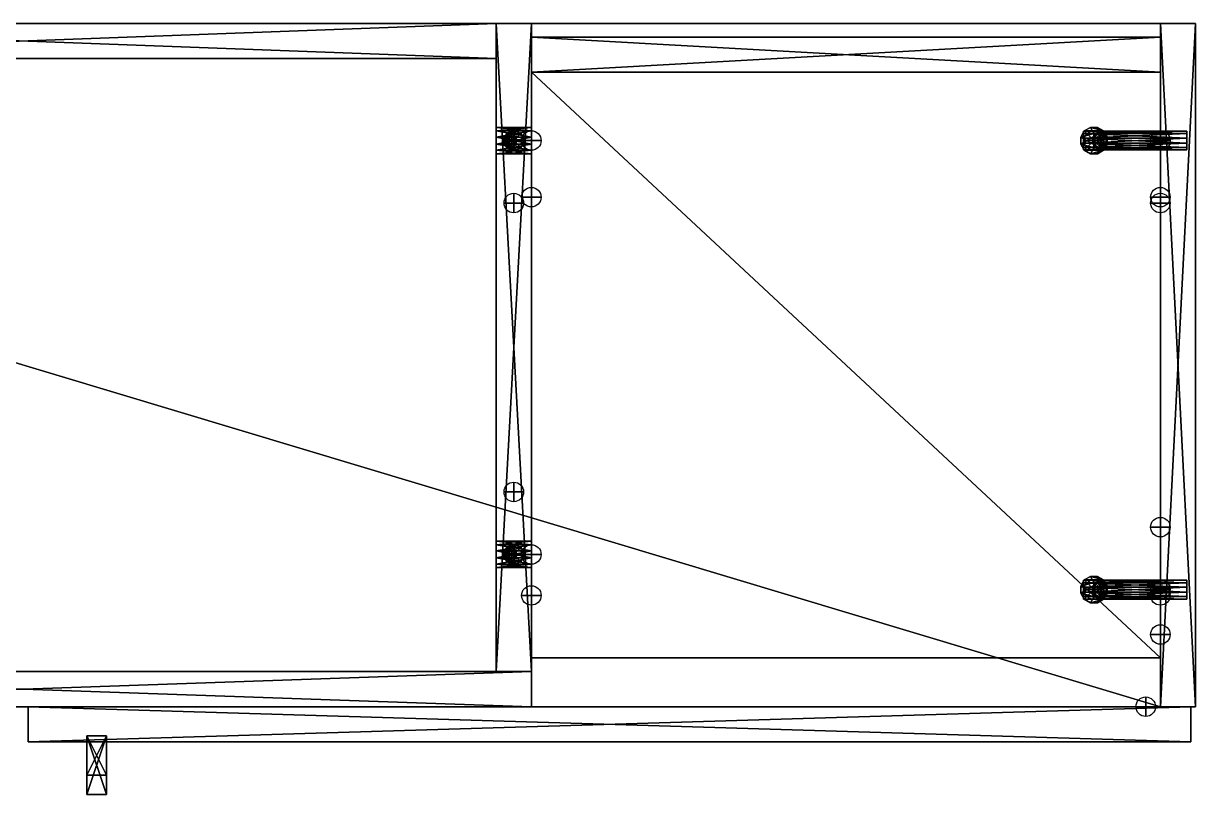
# Model space of a CAD drawing. Header units: centimetres. Extents: x 271 to 391, y 278 to 318.
# Drawn here: x 331.3 to 391.3, y 278.1 to 317.6 of the extents above; entities that cross this region are included whole.
import ezdxf

# ---------------------------------------------------------------- set-up
doc = ezdxf.new("R2010")
doc.units = ezdxf.units.CM
doc.header["$MEASUREMENT"] = 0
for name, color, linetype in [('CAB_DOORS', 31, 'Continuous'), ('CONNCIRCLE', 7, 'Continuous'), ('CONNECTORS', 7, 'Continuous'), ('HANDLES_AND_KNOBS', 254, 'Continuous'), ('MINIFKS', 6, 'Continuous'), ('PANELS_SIDE', 40, 'Continuous'), ('PANELS_WALL', 6, 'Continuous'), ('SHELVES', 32, 'Continuous')]:
    doc.layers.add(name, color=color, linetype=linetype)

# ---------------------------------------------------------------- blocks, each defined once
blk = doc.blocks.new('KA--RDUZ_____0595X0715$2461141.5117723728')
at = {"layer": 'CAB_DOORS'}
mesh = blk.add_polyface(dxfattribs=at)
corners = [(-29.75, -1.8), (-29.75, -1.8, 71.5), (-29.75, 0), (-29.75, 0, 71.5), (29.75, -1.8, 71.5), (29.75, 0, 71.5), (29.75, -1.8), (29.75, 0)]
mesh.append_faces([[corners[k] for k in face] for face in [(2, 1, 3), (3, 4, 5), (5, 6, 7), (7, 0, 2), (1, 6, 4), (5, 2, 3)]], dxfattribs={"vtx0": -1})
mesh.append_faces([[corners[k] for k in face] for face in [(0, 1, 2), (1, 4, 3), (4, 6, 5), (6, 0, 7), (0, 6, 1), (7, 2, 5)]], dxfattribs={"vtx1": -1})
blk = doc.blocks.new('HANDLES_AND_KNOBS_KULP53')
at = {"layer": 'HANDLES_AND_KNOBS'}
mesh = blk.add_polyface(dxfattribs=at)
corners = [(0.5, 7), (0.5, 7, 2), (-0.5, 7), (-0.5, 7, 2), (0.5, -7, 2), (-0.5, -7, 2), (0.5, -7), (-0.5, -7), (0.5, -9), (-0.5, -9), (0.5, -9, 3), (-0.5, -9, 3), (0.5, 9, 3), (-0.5, 9, 3), (0.5, 9), (-0.5, 9)]
mesh.append_faces([[corners[k] for k in face] for face in [(2, 1, 3), (3, 4, 5), (5, 6, 7), (7, 8, 9), (9, 10, 11), (11, 12, 13), (13, 14, 15), (15, 0, 2), (4, 8, 6), (9, 5, 7)]], dxfattribs={"vtx0": -1})
mesh.append_faces([[corners[k] for k in face] for face in [(10, 1, 12), (15, 3, 13), (13, 3, 11)]], dxfattribs={"vtx0": -1, "vtx1": -1})
mesh.append_faces([[corners[k] for k in face] for face in [(1, 14, 12), (10, 4, 1), (11, 3, 5)]], dxfattribs={"vtx0": -1, "vtx2": -1})
mesh.append_faces([[corners[k] for k in face] for face in [(0, 1, 2), (1, 4, 3), (4, 6, 5), (6, 8, 7), (8, 10, 9), (10, 12, 11), (12, 14, 13), (14, 0, 15), (0, 14, 1), (2, 3, 15)]], dxfattribs={"vtx1": -1})
mesh.append_faces([[corners[k] for k in face] for face in [(10, 8, 4), (9, 11, 5)]], dxfattribs={"vtx1": -1, "vtx2": -1})
blk = doc.blocks.new('KAGDRDUZ_____0595X0715$2461141.5117690973')
at = {"layer": 'CAB_DOORS', "color": 0}
blk.add_blockref('KA--RDUZ_____0595X0715$2461141.5117723728', (0, 0), dxfattribs=at)
at = {"layer": 'HANDLES_AND_KNOBS', "extrusion": (0, -1, 6.12303e-17)}
blk.add_blockref('HANDLES_AND_KNOBS_KULP53', (26.25, 12, 1.5), dxfattribs=at)
blk = doc.blocks.new('hinge_cup')
for centre in [(-0.496, 1.765), (-0.496, -2.049)]:
    blk.add_circle(centre, 0.15)
blk = doc.blocks.new('CONN_dwg-connectors-hinge_cup.dwg_3.141593_0.0000001.0000000.0000001.0000000.0000000.0000000.0000001.0000000.000000')
at = {"layer": 'CONNCIRCLE'}
blk.add_circle((0, 0), 0.5, dxfattribs=at)
at = {"layer": 'CONNCIRCLE', "extrusion": (0, 1, 0)}
blk.add_circle((0, 0), 0.5, dxfattribs=at)
at = {"layer": 'CONNCIRCLE', "extrusion": (1, 0, 0)}
blk.add_circle((0, 0), 0.5, dxfattribs=at)
at = {"layer": 'CAB_DOORS', "extrusion": (0, 1, 0), "rotation": 180.0000000000119}
blk.add_blockref('hinge_cup', (0, 0), dxfattribs=at)
mesh = blk.add_polyface()
corners = [(0, 0, 0.0001), (0, 0), (0, 0.0001, 0.0001), (0, 0.0001), (0.0001, 0, 0.0001), (0.0001, 0), (0.0001, 0.0001, 0.0001), (0.0001, 0.0001)]
mesh.append_faces([[corners[k] for k in face] for face in [(0, 0, 0, 0), (0, 0, 0, 0), (0, 0, 0, 0), (0, 0, 0, 0), (0, 0, 0, 0), (0, 0, 0, 0), (0, 0, 0, 0), (0, 0, 0, 0), (0, 0, 0, 0), (0, 0, 0, 0), (0, 0, 0, 0), (0, 0, 0, 0)]], dxfattribs={"vtx3": -1})
blk = doc.blocks.new('CONN_dwg-connectors-hinge_base.dwg_3.141593_-1.0000000.0000000.0000001.0000000.0000000.0000000.0000001.0000000.000000')
at = {"layer": 'CONNCIRCLE'}
blk.add_circle((0, 0), 0.5, dxfattribs=at)
at = {"layer": 'CONNCIRCLE', "extrusion": (0, 1, 0)}
blk.add_circle((0, 0), 0.5, dxfattribs=at)
at = {"layer": 'CONNCIRCLE', "extrusion": (1, 0, 0)}
blk.add_circle((0, 0), 0.5, dxfattribs=at)
mesh = blk.add_polyface()
corners = [(0, 0, 0.0001), (0, 0), (0, 0.0001, 0.0001), (0, 0.0001), (0.0001, 0, 0.0001), (0.0001, 0), (0.0001, 0.0001, 0.0001), (0.0001, 0.0001)]
mesh.append_faces([[corners[k] for k in face] for face in [(0, 0, 0, 0), (0, 0, 0, 0), (0, 0, 0, 0), (0, 0, 0, 0), (0, 0, 0, 0), (0, 0, 0, 0), (0, 0, 0, 0), (0, 0, 0, 0), (0, 0, 0, 0), (0, 0, 0, 0), (0, 0, 0, 0), (0, 0, 0, 0)]], dxfattribs={"vtx3": -1})
blk = doc.blocks.new('WFAN120(SB)720H_TOP_PANEL$2461141.5117510185')
at = {"layer": 'SHELVES'}
mesh = blk.add_polyface(dxfattribs=at)
corners = [(0, -35), (0, -35, 1.8), (0, 0), (0, 0, 1.8), (116.4, 0), (116.4, 0, 1.8), (116.4, -35), (116.4, -35, 1.8)]
mesh.append_faces([[corners[k] for k in face] for face in [(2, 1, 3, 2), (4, 3, 5, 4), (6, 5, 7, 6), (0, 7, 1, 0), (2, 6, 0, 2)]], dxfattribs={"vtx0": -1})
mesh.append_faces([[corners[k] for k in face] for face in [(1, 7, 3, 1)]], dxfattribs={"vtx1": -1, "vtx3": -1})
mesh.append_faces([[corners[k] for k in face] for face in [(2, 0, 1, 2), (4, 2, 3, 4), (6, 4, 5, 6), (0, 6, 7, 0), (2, 4, 6, 2), (7, 5, 3, 7)]], dxfattribs={"vtx2": -1, "vtx3": -1})
blk = doc.blocks.new('WFAN120(SB)720H_BOTTOM_PANEL$2461141.5116884722')
at = {"layer": 'SHELVES'}
mesh = blk.add_polyface(dxfattribs=at)
corners = [(0, -35), (0, -35, 1.8), (0, 0), (0, 0, 1.8), (116.4, 0), (116.4, 0, 1.8), (116.4, -35), (116.4, -35, 1.8)]
mesh.append_faces([[corners[k] for k in face] for face in [(2, 1, 3, 2), (4, 3, 5, 4), (6, 5, 7, 6), (0, 7, 1, 0), (2, 6, 0, 2)]], dxfattribs={"vtx0": -1})
mesh.append_faces([[corners[k] for k in face] for face in [(1, 7, 3, 1)]], dxfattribs={"vtx1": -1, "vtx3": -1})
mesh.append_faces([[corners[k] for k in face] for face in [(2, 0, 1, 2), (4, 2, 3, 4), (6, 4, 5, 6), (0, 6, 7, 0), (2, 4, 6, 2), (7, 5, 3, 7)]], dxfattribs={"vtx2": -1, "vtx3": -1})
blk = doc.blocks.new('WFAN120(SB)720H_FALSEFRONT$2461141.5115929744')
at = {"layer": 'PANELS_WALL'}
mesh = blk.add_polyface(dxfattribs=at)
corners = [(0, 0), (0, -1.8), (0, 0, 68.4), (0, -1.8, 68.4), (52, 0, 68.4), (52, -1.8, 68.4), (52, 0), (52, -1.8)]
mesh.append_faces([[corners[k] for k in face] for face in [(2, 1, 3, 2), (4, 3, 5, 4), (6, 5, 7, 6), (0, 7, 1, 0), (2, 6, 0, 2)]], dxfattribs={"vtx0": -1})
mesh.append_faces([[corners[k] for k in face] for face in [(1, 7, 3, 1)]], dxfattribs={"vtx1": -1, "vtx3": -1})
mesh.append_faces([[corners[k] for k in face] for face in [(2, 0, 1, 2), (4, 2, 3, 4), (6, 4, 5, 6), (0, 6, 7, 0), (2, 4, 6, 2), (7, 5, 3, 7)]], dxfattribs={"vtx2": -1, "vtx3": -1})
blk = doc.blocks.new('WFAN120(SB)720H_DIVIDER$2461141.5115897339')
at = {"layer": 'PANELS_SIDE'}
mesh = blk.add_polyface(dxfattribs=at)
corners = [(0, 0), (1.8, 0), (0, 0, 68.4), (1.8, 0, 68.4), (0, -33.2, 68.4), (1.8, -33.2, 68.4), (0, -33.2), (1.8, -33.2)]
mesh.append_faces([[corners[k] for k in face] for face in [(3, 7, 1, 3)]], dxfattribs={"vtx0": -1})
mesh.append_faces([[corners[k] for k in face] for face in [(3, 1, 2, 3), (5, 3, 4, 5), (7, 5, 6, 7), (1, 7, 0, 1), (0, 6, 2, 0)]], dxfattribs={"vtx1": -1, "vtx3": -1})
mesh.append_faces([[corners[k] for k in face] for face in [(1, 0, 2, 1), (3, 2, 4, 3), (5, 4, 6, 5), (7, 6, 0, 7), (6, 4, 2, 6), (3, 5, 7, 3)]], dxfattribs={"vtx2": -1, "vtx3": -1})
blk = doc.blocks.new('Mnfks_ML')
at = {"layer": 'MINIFKS'}
mesh = blk.add_polyface(dxfattribs=at)
corners = [(0.129, -0.483, 1.36), (0.129, -0.483, -3.94), (0.354, -0.354, 1.36), (0.354, -0.354, -3.94), (0.483, -0.129, 1.36), (0.483, -0.129, -3.94), (0.483, 0.129, 1.36), (0.483, 0.129, -3.94), (0.354, 0.354, 1.36), (0.354, 0.354, -3.94), (0.129, 0.483, 1.36), (0.129, 0.483, -3.94), (-0.129, 0.483, 1.36), (-0.129, 0.483, -3.94), (-0.354, 0.354, 1.36), (-0.354, 0.354, -3.94), (-0.483, 0.129, 1.36), (-0.483, 0.129, -3.94), (-0.483, -0.129, 1.36), (-0.483, -0.129, -3.94), (-0.354, -0.354, 1.36), (-0.354, -0.354, -3.94), (-0.129, -0.483, 1.36), (-0.129, -0.483, -3.94)]
mesh.append_faces([[corners[k] for k in face] for face in [(2, 1, 3, 2), (4, 3, 5, 4), (6, 5, 7, 6), (8, 7, 9, 8), (10, 9, 11, 10), (12, 11, 13, 12), (14, 13, 15, 14), (16, 15, 17, 16), (18, 17, 19, 18), (20, 19, 21, 20), (22, 21, 23, 22), (0, 23, 1, 0), (14, 10, 12, 14)]], dxfattribs={"vtx0": -1})
mesh.append_faces([[corners[k] for k in face] for face in [(14, 0, 2, 14), (14, 2, 4, 14), (14, 4, 6, 14), (14, 6, 8, 14), (14, 8, 10, 14), (14, 18, 20, 14), (14, 20, 22, 14), (14, 22, 0, 14)]], dxfattribs={"vtx0": -1, "vtx2": -1})
mesh.append_faces([[corners[k] for k in face] for face in [(3, 1, 15, 3), (5, 3, 15, 5), (7, 5, 15, 7), (9, 7, 15, 9), (11, 9, 15, 11), (21, 19, 15, 21), (23, 21, 15, 23), (1, 23, 15, 1)]], dxfattribs={"vtx1": -1, "vtx2": -1, "vtx3": -1})
mesh.append_faces([[corners[k] for k in face] for face in [(13, 11, 15, 13)]], dxfattribs={"vtx1": -1, "vtx3": -1})
mesh.append_faces([[corners[k] for k in face] for face in [(2, 0, 1, 2), (4, 2, 3, 4), (6, 4, 5, 6), (8, 6, 7, 8), (10, 8, 9, 10), (12, 10, 11, 12), (14, 12, 13, 14), (16, 14, 15, 16), (18, 16, 17, 18), (20, 18, 19, 20), (22, 20, 21, 22), (0, 22, 23, 0), (14, 16, 18, 14), (19, 17, 15, 19)]], dxfattribs={"vtx2": -1, "vtx3": -1})
blk = doc.blocks.new('CONN_dwg-nwconnector-Mnfks_ML.dwg_0.000000_0.0000000.0000001.0000001.0000000.0000000.0000000.0000001.0000000.000000')
at = {"layer": 'CONNCIRCLE'}
blk.add_circle((0, 0), 0.5, dxfattribs=at)
at = {"layer": 'CONNCIRCLE', "extrusion": (0, 1, 0)}
blk.add_circle((0, 0), 0.5, dxfattribs=at)
at = {"layer": 'CONNCIRCLE', "extrusion": (1, 0, 0)}
blk.add_circle((0, 0), 0.5, dxfattribs=at)
at = {"layer": 'PANELS_SIDE'}
blk.add_blockref('Mnfks_ML', (0, 0), dxfattribs=at)
mesh = blk.add_polyface()
corners = [(0, 0, 0.0001), (0, 0), (0, 0.0001, 0.0001), (0, 0.0001), (0.0001, 0, 0.0001), (0.0001, 0), (0.0001, 0.0001, 0.0001), (0.0001, 0.0001)]
mesh.append_faces([[corners[k] for k in face] for face in [(0, 0, 0, 0), (0, 0, 0, 0), (0, 0, 0, 0), (0, 0, 0, 0), (0, 0, 0, 0), (0, 0, 0, 0), (0, 0, 0, 0), (0, 0, 0, 0), (0, 0, 0, 0), (0, 0, 0, 0), (0, 0, 0, 0), (0, 0, 0, 0)]], dxfattribs={"vtx3": -1})
blk = doc.blocks.new('Mnfks_VIDA')
at = {"layer": 'MINIFKS'}
mesh = blk.add_polyface(dxfattribs=at)
corners = [(0.181, -0.676), (0.181, -0.676, -1.8), (0.495, -0.495), (0.495, -0.495, -1.8), (0.676, -0.181), (0.676, -0.181, -1.8), (0.676, 0.181), (0.676, 0.181, -1.8), (0.495, 0.495), (0.495, 0.495, -1.8), (0.181, 0.676), (0.181, 0.676, -1.8), (-0.181, 0.676), (-0.181, 0.676, -1.8), (-0.495, 0.495), (-0.495, 0.495, -1.8), (-0.676, 0.181), (-0.676, 0.181, -1.8), (-0.676, -0.181), (-0.676, -0.181, -1.8), (-0.495, -0.495), (-0.495, -0.495, -1.8), (-0.181, -0.676), (-0.181, -0.676, -1.8)]
mesh.append_faces([[corners[k] for k in face] for face in [(2, 1, 3, 2), (4, 3, 5, 4), (6, 5, 7, 6), (8, 7, 9, 8), (10, 9, 11, 10), (12, 11, 13, 12), (14, 13, 15, 14), (16, 15, 17, 16), (18, 17, 19, 18), (20, 19, 21, 20), (22, 21, 23, 22), (0, 23, 1, 0), (8, 4, 6, 8)]], dxfattribs={"vtx0": -1})
mesh.append_faces([[corners[k] for k in face] for face in [(8, 0, 2, 8), (8, 2, 4, 8), (8, 12, 14, 8), (8, 14, 16, 8), (8, 16, 18, 8), (8, 18, 20, 8), (8, 20, 22, 8), (8, 22, 0, 8)]], dxfattribs={"vtx0": -1, "vtx2": -1})
mesh.append_faces([[corners[k] for k in face] for face in [(3, 1, 9, 3), (5, 3, 9, 5), (15, 13, 9, 15), (17, 15, 9, 17), (19, 17, 9, 19), (21, 19, 9, 21), (23, 21, 9, 23), (1, 23, 9, 1)]], dxfattribs={"vtx1": -1, "vtx2": -1, "vtx3": -1})
mesh.append_faces([[corners[k] for k in face] for face in [(7, 5, 9, 7)]], dxfattribs={"vtx1": -1, "vtx3": -1})
mesh.append_faces([[corners[k] for k in face] for face in [(2, 0, 1, 2), (4, 2, 3, 4), (6, 4, 5, 6), (8, 6, 7, 8), (10, 8, 9, 10), (12, 10, 11, 12), (14, 12, 13, 14), (16, 14, 15, 16), (18, 16, 17, 18), (20, 18, 19, 20), (22, 20, 21, 22), (0, 22, 23, 0), (8, 10, 12, 8), (13, 11, 9, 13)]], dxfattribs={"vtx2": -1, "vtx3": -1})
blk = doc.blocks.new('CONN_dwg-nwconnector-Mnfks_VIDA.dwg_0.000000_0.0000000.0000001.0000000.0000000.0000001.0000000.000000-1.0000000.000000')
at = {"layer": 'CONNCIRCLE'}
blk.add_circle((0, 0), 0.5, dxfattribs=at)
at = {"layer": 'CONNCIRCLE', "extrusion": (0, 1, 0)}
blk.add_circle((0, 0), 0.5, dxfattribs=at)
at = {"layer": 'CONNCIRCLE', "extrusion": (1, 0, 0)}
blk.add_circle((0, 0), 0.5, dxfattribs=at)
at = {"layer": 'PANELS_SIDE', "extrusion": (1, 0, 0), "rotation": 90}
blk.add_blockref('Mnfks_VIDA', (0, 0), dxfattribs=at)
mesh = blk.add_polyface()
corners = [(0, 0, 0.0001), (0, 0), (0, 0.0001, 0.0001), (0, 0.0001), (0.0001, 0, 0.0001), (0.0001, 0), (0.0001, 0.0001, 0.0001), (0.0001, 0.0001)]
mesh.append_faces([[corners[k] for k in face] for face in [(0, 0, 0, 0), (0, 0, 0, 0), (0, 0, 0, 0), (0, 0, 0, 0), (0, 0, 0, 0), (0, 0, 0, 0), (0, 0, 0, 0), (0, 0, 0, 0), (0, 0, 0, 0), (0, 0, 0, 0), (0, 0, 0, 0), (0, 0, 0, 0)]], dxfattribs={"vtx3": -1})
blk = doc.blocks.new('CONN_dwg-nwconnector-Kavela.dwg_0.000000_0.0000000.0000001.0000001.0000000.0000000.0000000.0000001.0000000.000000')
at = {"layer": 'CONNCIRCLE'}
blk.add_circle((0, 0), 0.5, dxfattribs=at)
at = {"layer": 'CONNCIRCLE', "extrusion": (0, 1, 0)}
blk.add_circle((0, 0), 0.5, dxfattribs=at)
at = {"layer": 'CONNCIRCLE', "extrusion": (1, 0, 0)}
blk.add_circle((0, 0), 0.5, dxfattribs=at)
mesh = blk.add_polyface()
corners = [(0, 0, 0.0001), (0, 0), (0, 0.0001, 0.0001), (0, 0.0001), (0.0001, 0, 0.0001), (0.0001, 0), (0.0001, 0.0001, 0.0001), (0.0001, 0.0001)]
mesh.append_faces([[corners[k] for k in face] for face in [(0, 0, 0, 0), (0, 0, 0, 0), (0, 0, 0, 0), (0, 0, 0, 0), (0, 0, 0, 0), (0, 0, 0, 0), (0, 0, 0, 0), (0, 0, 0, 0), (0, 0, 0, 0), (0, 0, 0, 0), (0, 0, 0, 0), (0, 0, 0, 0)]], dxfattribs={"vtx3": -1})
blk = doc.blocks.new('CONN_dwg-nwconnector-Mnfks_ML.dwg_0.000000_0.0000000.0000001.0000001.0000000.0000000.0000000.000000-1.000000-0.000000')
at = {"layer": 'CONNCIRCLE'}
blk.add_circle((0, 0), 0.5, dxfattribs=at)
at = {"layer": 'CONNCIRCLE', "extrusion": (0, 1, 0)}
blk.add_circle((0, 0), 0.5, dxfattribs=at)
at = {"layer": 'CONNCIRCLE', "extrusion": (1, 0, 0)}
blk.add_circle((0, 0), 0.5, dxfattribs=at)
at = {"layer": 'PANELS_SIDE', "extrusion": (0, 1.13057e-16, -1), "rotation": 180}
blk.add_blockref('Mnfks_ML', (0, 0), dxfattribs=at)
mesh = blk.add_polyface()
corners = [(0, 0, 0.0001), (0, 0), (0, 0.0001, 0.0001), (0, 0.0001), (0.0001, 0, 0.0001), (0.0001, 0), (0.0001, 0.0001, 0.0001), (0.0001, 0.0001)]
mesh.append_faces([[corners[k] for k in face] for face in [(0, 0, 0, 0), (0, 0, 0, 0), (0, 0, 0, 0), (0, 0, 0, 0), (0, 0, 0, 0), (0, 0, 0, 0), (0, 0, 0, 0), (0, 0, 0, 0), (0, 0, 0, 0), (0, 0, 0, 0), (0, 0, 0, 0), (0, 0, 0, 0)]], dxfattribs={"vtx3": -1})
blk = doc.blocks.new('CONN_dwg-nwconnector-Mnfks_VIDA.dwg_0.000000_0.0000000.0000001.0000000.0000000.000000-1.0000000.0000001.0000000.000000')
at = {"layer": 'CONNCIRCLE'}
blk.add_circle((0, 0), 0.5, dxfattribs=at)
at = {"layer": 'CONNCIRCLE', "extrusion": (0, 1, 0)}
blk.add_circle((0, 0), 0.5, dxfattribs=at)
at = {"layer": 'CONNCIRCLE', "extrusion": (1, 0, 0)}
blk.add_circle((0, 0), 0.5, dxfattribs=at)
at = {"layer": 'PANELS_SIDE', "extrusion": (1, 0, 0), "rotation": 270}
blk.add_blockref('Mnfks_VIDA', (0, 0), dxfattribs=at)
mesh = blk.add_polyface()
corners = [(0, 0, 0.0001), (0, 0), (0, 0.0001, 0.0001), (0, 0.0001), (0.0001, 0, 0.0001), (0.0001, 0), (0.0001, 0.0001, 0.0001), (0.0001, 0.0001)]
mesh.append_faces([[corners[k] for k in face] for face in [(0, 0, 0, 0), (0, 0, 0, 0), (0, 0, 0, 0), (0, 0, 0, 0), (0, 0, 0, 0), (0, 0, 0, 0), (0, 0, 0, 0), (0, 0, 0, 0), (0, 0, 0, 0), (0, 0, 0, 0), (0, 0, 0, 0), (0, 0, 0, 0)]], dxfattribs={"vtx3": -1})
blk = doc.blocks.new('CONN_dwg-nwconnector-Kavela.dwg_0.000000_0.0000000.0000001.0000001.0000000.0000000.0000000.000000-1.000000-0.000000')
at = {"layer": 'CONNCIRCLE'}
blk.add_circle((0, 0), 0.5, dxfattribs=at)
at = {"layer": 'CONNCIRCLE', "extrusion": (0, 1, 0)}
blk.add_circle((0, 0), 0.5, dxfattribs=at)
at = {"layer": 'CONNCIRCLE', "extrusion": (1, 0, 0)}
blk.add_circle((0, 0), 0.5, dxfattribs=at)
mesh = blk.add_polyface()
corners = [(0, 0, 0.0001), (0, 0), (0, 0.0001, 0.0001), (0, 0.0001), (0.0001, 0, 0.0001), (0.0001, 0), (0.0001, 0.0001, 0.0001), (0.0001, 0.0001)]
mesh.append_faces([[corners[k] for k in face] for face in [(0, 0, 0, 0), (0, 0, 0, 0), (0, 0, 0, 0), (0, 0, 0, 0), (0, 0, 0, 0), (0, 0, 0, 0), (0, 0, 0, 0), (0, 0, 0, 0), (0, 0, 0, 0), (0, 0, 0, 0), (0, 0, 0, 0), (0, 0, 0, 0)]], dxfattribs={"vtx3": -1})
blk = doc.blocks.new('WFAN120(SB)720H_BACKPANEL$2461141.5115515627')
at = {"layer": 'PANELS_WALL'}
mesh = blk.add_polyface(dxfattribs=at)
corners = [(0, 0), (0, -1.8), (0, 0, 68.4), (0, -1.8, 68.4), (32.2, 0, 68.4), (32.2, -1.8, 68.4), (32.2, 0), (32.2, -1.8)]
mesh.append_faces([[corners[k] for k in face] for face in [(2, 1, 3, 2), (4, 3, 5, 4), (6, 5, 7, 6), (0, 7, 1, 0), (2, 6, 0, 2)]], dxfattribs={"vtx0": -1})
mesh.append_faces([[corners[k] for k in face] for face in [(1, 7, 3, 1)]], dxfattribs={"vtx1": -1, "vtx3": -1})
mesh.append_faces([[corners[k] for k in face] for face in [(2, 0, 1, 2), (4, 2, 3, 4), (6, 4, 5, 6), (0, 6, 7, 0), (2, 4, 6, 2), (7, 5, 3, 7)]], dxfattribs={"vtx2": -1, "vtx3": -1})
blk = doc.blocks.new('WFAN120(SB)720H_ADJUSTABLE_SHELF$2461141.5115482872')
at = {"layer": 'SHELVES'}
mesh = blk.add_polyface(dxfattribs=at)
corners = [(0, -30), (0, -30, 1.8), (0, 0), (0, 0, 1.8), (32.2, 0), (32.2, 0, 1.8), (32.2, -30), (32.2, -30, 1.8)]
mesh.append_faces([[corners[k] for k in face] for face in [(2, 1, 3, 2), (4, 3, 5, 4), (6, 5, 7, 6), (0, 7, 1, 0), (2, 6, 0, 2)]], dxfattribs={"vtx0": -1})
mesh.append_faces([[corners[k] for k in face] for face in [(1, 7, 3, 1)]], dxfattribs={"vtx1": -1, "vtx3": -1})
mesh.append_faces([[corners[k] for k in face] for face in [(2, 0, 1, 2), (4, 2, 3, 4), (6, 4, 5, 6), (0, 6, 7, 0), (2, 4, 6, 2), (7, 5, 3, 7)]], dxfattribs={"vtx2": -1, "vtx3": -1})
blk = doc.blocks.new('CONN_dwg-nwconnector-HrafD.dwg_0.000000_0.0000000.0000001.0000000.0000000.000000-1.0000000.000000-1.0000000.000000')
at = {"layer": 'CONNCIRCLE'}
blk.add_circle((0, 0), 0.5, dxfattribs=at)
at = {"layer": 'CONNCIRCLE', "extrusion": (0, 1, 0)}
blk.add_circle((0, 0), 0.5, dxfattribs=at)
at = {"layer": 'CONNCIRCLE', "extrusion": (1, 0, 0)}
blk.add_circle((0, 0), 0.5, dxfattribs=at)
mesh = blk.add_polyface()
corners = [(0, 0, 0.0001), (0, 0), (0, 0.0001, 0.0001), (0, 0.0001), (0.0001, 0, 0.0001), (0.0001, 0), (0.0001, 0.0001, 0.0001), (0.0001, 0.0001)]
mesh.append_faces([[corners[k] for k in face] for face in [(0, 0, 0, 0), (0, 0, 0, 0), (0, 0, 0, 0), (0, 0, 0, 0), (0, 0, 0, 0), (0, 0, 0, 0), (0, 0, 0, 0), (0, 0, 0, 0), (0, 0, 0, 0), (0, 0, 0, 0), (0, 0, 0, 0), (0, 0, 0, 0)]], dxfattribs={"vtx3": -1})
blk = doc.blocks.new('WFAN120(SB)720H_ADJUSTABLE_SHELF$2461141.5115274768')
at = {"layer": 'SHELVES'}
mesh = blk.add_polyface(dxfattribs=at)
corners = [(0, -30), (0, -30, 1.8), (0, 0), (0, 0, 1.8), (32.2, 0), (32.2, 0, 1.8), (32.2, -30), (32.2, -30, 1.8)]
mesh.append_faces([[corners[k] for k in face] for face in [(2, 1, 3, 2), (4, 3, 5, 4), (6, 5, 7, 6), (0, 7, 1, 0), (2, 6, 0, 2)]], dxfattribs={"vtx0": -1})
mesh.append_faces([[corners[k] for k in face] for face in [(1, 7, 3, 1)]], dxfattribs={"vtx1": -1, "vtx3": -1})
mesh.append_faces([[corners[k] for k in face] for face in [(2, 0, 1, 2), (4, 2, 3, 4), (6, 4, 5, 6), (0, 6, 7, 0), (2, 4, 6, 2), (7, 5, 3, 7)]], dxfattribs={"vtx2": -1, "vtx3": -1})
blk = doc.blocks.new('WFAN120(SB)720H_RIGHT_PANEL$2461141.5115068285')
at = {"layer": 'PANELS_SIDE'}
mesh = blk.add_polyface(dxfattribs=at)
corners = [(0, 0), (1.8, 0), (0, 0, 72), (1.8, 0, 72), (0, -35, 72), (1.8, -35, 72), (0, -35), (1.8, -35)]
mesh.append_faces([[corners[k] for k in face] for face in [(3, 7, 1, 3)]], dxfattribs={"vtx0": -1})
mesh.append_faces([[corners[k] for k in face] for face in [(3, 1, 2, 3), (5, 3, 4, 5), (7, 5, 6, 7), (1, 7, 0, 1), (0, 6, 2, 0)]], dxfattribs={"vtx1": -1, "vtx3": -1})
mesh.append_faces([[corners[k] for k in face] for face in [(1, 0, 2, 1), (3, 2, 4, 3), (5, 4, 6, 5), (7, 6, 0, 7), (6, 4, 2, 6), (3, 5, 7, 3)]], dxfattribs={"vtx2": -1, "vtx3": -1})
blk = doc.blocks.new('CONN_dwg-nwconnector-Mnfks_ML.dwg_0.000000_0.0000000.0000001.0000000.0000000.000000-1.0000000.0000001.0000000.000000')
at = {"layer": 'CONNCIRCLE'}
blk.add_circle((0, 0), 0.5, dxfattribs=at)
at = {"layer": 'CONNCIRCLE', "extrusion": (0, 1, 0)}
blk.add_circle((0, 0), 0.5, dxfattribs=at)
at = {"layer": 'CONNCIRCLE', "extrusion": (1, 0, 0)}
blk.add_circle((0, 0), 0.5, dxfattribs=at)
at = {"layer": 'PANELS_SIDE', "extrusion": (1, 0, 0), "rotation": 270}
blk.add_blockref('Mnfks_ML', (0, 0), dxfattribs=at)
mesh = blk.add_polyface()
corners = [(0, 0, 0.0001), (0, 0), (0, 0.0001, 0.0001), (0, 0.0001), (0.0001, 0, 0.0001), (0.0001, 0), (0.0001, 0.0001, 0.0001), (0.0001, 0.0001)]
mesh.append_faces([[corners[k] for k in face] for face in [(0, 0, 0, 0), (0, 0, 0, 0), (0, 0, 0, 0), (0, 0, 0, 0), (0, 0, 0, 0), (0, 0, 0, 0), (0, 0, 0, 0), (0, 0, 0, 0), (0, 0, 0, 0), (0, 0, 0, 0), (0, 0, 0, 0), (0, 0, 0, 0)]], dxfattribs={"vtx3": -1})
blk = doc.blocks.new('CONN_dwg-nwconnector-Mnfks_VIDA.dwg_0.000000_0.0000000.0000001.0000001.0000000.0000000.0000000.000000-1.0000000.000000')
at = {"layer": 'CONNCIRCLE'}
blk.add_circle((0, 0), 0.5, dxfattribs=at)
at = {"layer": 'CONNCIRCLE', "extrusion": (0, 1, 0)}
blk.add_circle((0, 0), 0.5, dxfattribs=at)
at = {"layer": 'CONNCIRCLE', "extrusion": (1, 0, 0)}
blk.add_circle((0, 0), 0.5, dxfattribs=at)
at = {"layer": 'PANELS_SIDE', "extrusion": (0, 0, -1), "rotation": 180}
blk.add_blockref('Mnfks_VIDA', (0, 0), dxfattribs=at)
mesh = blk.add_polyface()
corners = [(0, 0, 0.0001), (0, 0), (0, 0.0001, 0.0001), (0, 0.0001), (0.0001, 0, 0.0001), (0.0001, 0), (0.0001, 0.0001, 0.0001), (0.0001, 0.0001)]
mesh.append_faces([[corners[k] for k in face] for face in [(0, 0, 0, 0), (0, 0, 0, 0), (0, 0, 0, 0), (0, 0, 0, 0), (0, 0, 0, 0), (0, 0, 0, 0), (0, 0, 0, 0), (0, 0, 0, 0), (0, 0, 0, 0), (0, 0, 0, 0), (0, 0, 0, 0), (0, 0, 0, 0)]], dxfattribs={"vtx3": -1})
blk = doc.blocks.new('CONN_dwg-nwconnector-Kavela.dwg_0.000000_0.0000000.0000001.0000000.0000000.000000-1.0000000.0000001.0000000.000000')
at = {"layer": 'CONNCIRCLE'}
blk.add_circle((0, 0), 0.5, dxfattribs=at)
at = {"layer": 'CONNCIRCLE', "extrusion": (0, 1, 0)}
blk.add_circle((0, 0), 0.5, dxfattribs=at)
at = {"layer": 'CONNCIRCLE', "extrusion": (1, 0, 0)}
blk.add_circle((0, 0), 0.5, dxfattribs=at)
mesh = blk.add_polyface()
corners = [(0, 0, 0.0001), (0, 0), (0, 0.0001, 0.0001), (0, 0.0001), (0.0001, 0, 0.0001), (0.0001, 0), (0.0001, 0.0001, 0.0001), (0.0001, 0.0001)]
mesh.append_faces([[corners[k] for k in face] for face in [(0, 0, 0, 0), (0, 0, 0, 0), (0, 0, 0, 0), (0, 0, 0, 0), (0, 0, 0, 0), (0, 0, 0, 0), (0, 0, 0, 0), (0, 0, 0, 0), (0, 0, 0, 0), (0, 0, 0, 0), (0, 0, 0, 0), (0, 0, 0, 0)]], dxfattribs={"vtx3": -1})
blk = doc.blocks.new('CONN_dwg-nwconnector-Mnfks_ML.dwg_0.000000_0.0000000.0000001.0000000.0000000.0000001.0000000.000000-1.0000000.000000')
at = {"layer": 'CONNCIRCLE'}
blk.add_circle((0, 0), 0.5, dxfattribs=at)
at = {"layer": 'CONNCIRCLE', "extrusion": (0, 1, 0)}
blk.add_circle((0, 0), 0.5, dxfattribs=at)
at = {"layer": 'CONNCIRCLE', "extrusion": (1, 0, 0)}
blk.add_circle((0, 0), 0.5, dxfattribs=at)
at = {"layer": 'PANELS_SIDE', "extrusion": (1, 0, 0), "rotation": 90}
blk.add_blockref('Mnfks_ML', (0, 0), dxfattribs=at)
mesh = blk.add_polyface()
corners = [(0, 0, 0.0001), (0, 0), (0, 0.0001, 0.0001), (0, 0.0001), (0.0001, 0, 0.0001), (0.0001, 0), (0.0001, 0.0001, 0.0001), (0.0001, 0.0001)]
mesh.append_faces([[corners[k] for k in face] for face in [(0, 0, 0, 0), (0, 0, 0, 0), (0, 0, 0, 0), (0, 0, 0, 0), (0, 0, 0, 0), (0, 0, 0, 0), (0, 0, 0, 0), (0, 0, 0, 0), (0, 0, 0, 0), (0, 0, 0, 0), (0, 0, 0, 0), (0, 0, 0, 0)]], dxfattribs={"vtx3": -1})
blk = doc.blocks.new('CONN_dwg-nwconnector-Mnfks_VIDA.dwg_0.000000_0.0000000.0000001.0000001.0000000.0000000.0000000.0000001.0000000.000000')
at = {"layer": 'CONNCIRCLE'}
blk.add_circle((0, 0), 0.5, dxfattribs=at)
at = {"layer": 'CONNCIRCLE', "extrusion": (0, 1, 0)}
blk.add_circle((0, 0), 0.5, dxfattribs=at)
at = {"layer": 'CONNCIRCLE', "extrusion": (1, 0, 0)}
blk.add_circle((0, 0), 0.5, dxfattribs=at)
at = {"layer": 'PANELS_SIDE'}
blk.add_blockref('Mnfks_VIDA', (0, 0), dxfattribs=at)
mesh = blk.add_polyface()
corners = [(0, 0, 0.0001), (0, 0), (0, 0.0001, 0.0001), (0, 0.0001), (0.0001, 0, 0.0001), (0.0001, 0), (0.0001, 0.0001, 0.0001), (0.0001, 0.0001)]
mesh.append_faces([[corners[k] for k in face] for face in [(0, 0, 0, 0), (0, 0, 0, 0), (0, 0, 0, 0), (0, 0, 0, 0), (0, 0, 0, 0), (0, 0, 0, 0), (0, 0, 0, 0), (0, 0, 0, 0), (0, 0, 0, 0), (0, 0, 0, 0), (0, 0, 0, 0), (0, 0, 0, 0)]], dxfattribs={"vtx3": -1})
blk = doc.blocks.new('CONN_dwg-nwconnector-Kavela.dwg_0.000000_0.0000000.0000001.0000000.0000000.0000001.0000000.000000-1.0000000.000000')
at = {"layer": 'CONNCIRCLE'}
blk.add_circle((0, 0), 0.5, dxfattribs=at)
at = {"layer": 'CONNCIRCLE', "extrusion": (0, 1, 0)}
blk.add_circle((0, 0), 0.5, dxfattribs=at)
at = {"layer": 'CONNCIRCLE', "extrusion": (1, 0, 0)}
blk.add_circle((0, 0), 0.5, dxfattribs=at)
mesh = blk.add_polyface()
corners = [(0, 0, 0.0001), (0, 0), (0, 0.0001, 0.0001), (0, 0.0001), (0.0001, 0, 0.0001), (0.0001, 0), (0.0001, 0.0001, 0.0001), (0.0001, 0.0001)]
mesh.append_faces([[corners[k] for k in face] for face in [(0, 0, 0, 0), (0, 0, 0, 0), (0, 0, 0, 0), (0, 0, 0, 0), (0, 0, 0, 0), (0, 0, 0, 0), (0, 0, 0, 0), (0, 0, 0, 0), (0, 0, 0, 0), (0, 0, 0, 0), (0, 0, 0, 0), (0, 0, 0, 0)]], dxfattribs={"vtx3": -1})
blk = doc.blocks.new('CONN_dwg-nwconnector-HrafD.dwg_0.000000_0.0000000.0000001.0000000.0000000.0000001.0000000.000000-1.0000000.000000')
at = {"layer": 'CONNCIRCLE'}
blk.add_circle((0, 0), 0.5, dxfattribs=at)
at = {"layer": 'CONNCIRCLE', "extrusion": (0, 1, 0)}
blk.add_circle((0, 0), 0.5, dxfattribs=at)
at = {"layer": 'CONNCIRCLE', "extrusion": (1, 0, 0)}
blk.add_circle((0, 0), 0.5, dxfattribs=at)
mesh = blk.add_polyface()
corners = [(0, 0, 0.0001), (0, 0), (0, 0.0001, 0.0001), (0, 0.0001), (0.0001, 0, 0.0001), (0.0001, 0), (0.0001, 0.0001, 0.0001), (0.0001, 0.0001)]
mesh.append_faces([[corners[k] for k in face] for face in [(0, 0, 0, 0), (0, 0, 0, 0), (0, 0, 0, 0), (0, 0, 0, 0), (0, 0, 0, 0), (0, 0, 0, 0), (0, 0, 0, 0), (0, 0, 0, 0), (0, 0, 0, 0), (0, 0, 0, 0), (0, 0, 0, 0), (0, 0, 0, 0)]], dxfattribs={"vtx3": -1})
blk = doc.blocks.new('WFAN120(SB)720H_RAIL$2461141.5114334836')
at = {"layer": 'PANELS_WALL'}
mesh = blk.add_polyface(dxfattribs=at)
corners = [(0, 0), (0, -1.8), (0, 0, 12), (0, -1.8, 12), (48.4, 0, 12), (48.4, -1.8, 12), (48.4, 0), (48.4, -1.8)]
mesh.append_faces([[corners[k] for k in face] for face in [(2, 1, 3, 2), (4, 3, 5, 4), (6, 5, 7, 6), (0, 7, 1, 0), (2, 6, 0, 2)]], dxfattribs={"vtx0": -1})
mesh.append_faces([[corners[k] for k in face] for face in [(1, 7, 3, 1)]], dxfattribs={"vtx1": -1, "vtx3": -1})
mesh.append_faces([[corners[k] for k in face] for face in [(2, 0, 1, 2), (4, 2, 3, 4), (6, 4, 5, 6), (0, 6, 7, 0), (2, 4, 6, 2), (7, 5, 3, 7)]], dxfattribs={"vtx2": -1, "vtx3": -1})

msp = doc.modelspace()

# ---------------------------------------------------------------- block references
at = {"layer": 'CAB_DOORS', "xscale": -1}
msp.add_blockref('KAGDRDUZ_____0595X0715$2461141.5117690973', (361.268, 282.6, 0.25), dxfattribs=at)
at = {"layer": 'CONNECTORS'}
for name, p in [('CONN_dwg-nwconnector-Mnfks_VIDA.dwg_0.000000_0.0000000.0000001.0000000.0000000.0000001.0000000.000000-1.0000000.000000', (357.268, 311.6, 66.8)), ('CONN_dwg-nwconnector-Mnfks_VIDA.dwg_0.000000_0.0000000.0000001.0000000.0000000.000000-1.0000000.0000001.0000000.000000', (357.268, 311.6, 5.2)), ('CONN_dwg-nwconnector-Mnfks_ML.dwg_0.000000_0.0000000.0000001.0000001.0000000.0000000.0000000.0000001.0000000.000000', (356.368, 311.6, 70.2)), ('CONN_dwg-nwconnector-Mnfks_ML.dwg_0.000000_0.0000000.0000001.0000001.0000000.0000000.0000000.000000-1.000000-0.000000', (356.368, 311.6, 1.8)), ('CONN_dwg-nwconnector-Mnfks_VIDA.dwg_0.000000_0.0000000.0000001.0000001.0000000.0000000.0000000.000000-1.0000000.000000', (386.068, 311.6, 70.2)), ('CONN_dwg-nwconnector-Mnfks_VIDA.dwg_0.000000_0.0000000.0000001.0000001.0000000.0000000.0000000.0000001.0000000.000000', (386.068, 311.6, 1.8)), ('CONN_dwg-nwconnector-Mnfks_ML.dwg_0.000000_0.0000000.0000001.0000000.0000000.000000-1.0000000.0000001.0000000.000000', (389.468, 311.6, 71.1)), ('CONN_dwg-nwconnector-Mnfks_ML.dwg_0.000000_0.0000000.0000001.0000000.0000000.0000001.0000000.000000-1.0000000.000000', (389.468, 311.6, 0.9)), ('CONN_dwg-nwconnector-HrafD.dwg_0.000000_0.0000000.0000001.0000000.0000000.000000-1.0000000.000000-1.0000000.000000', (357.268, 308.7, 46.55)), ('CONN_dwg-nwconnector-HrafD.dwg_0.000000_0.0000000.0000001.0000000.0000000.000000-1.0000000.000000-1.0000000.000000', (357.268, 308.7, 43.35)), ('CONN_dwg-nwconnector-HrafD.dwg_0.000000_0.0000000.0000001.0000000.0000000.000000-1.0000000.000000-1.0000000.000000', (357.268, 308.7, 49.75)), ('CONN_dwg-nwconnector-HrafD.dwg_0.000000_0.0000000.0000001.0000000.0000000.000000-1.0000000.000000-1.0000000.000000', (357.268, 308.7, 23.15)), ('CONN_dwg-nwconnector-HrafD.dwg_0.000000_0.0000000.0000001.0000000.0000000.000000-1.0000000.000000-1.0000000.000000', (357.268, 308.7, 19.95)), ('CONN_dwg-nwconnector-HrafD.dwg_0.000000_0.0000000.0000001.0000000.0000000.000000-1.0000000.000000-1.0000000.000000', (357.268, 308.7, 26.35)), ('CONN_dwg-nwconnector-HrafD.dwg_0.000000_0.0000000.0000001.0000000.0000000.0000001.0000000.000000-1.0000000.000000', (389.468, 308.7, 46.55)), ('CONN_dwg-nwconnector-HrafD.dwg_0.000000_0.0000000.0000001.0000000.0000000.0000001.0000000.000000-1.0000000.000000', (389.468, 308.7, 43.35)), ('CONN_dwg-nwconnector-HrafD.dwg_0.000000_0.0000000.0000001.0000000.0000000.0000001.0000000.000000-1.0000000.000000', (389.468, 308.7, 49.75)), ('CONN_dwg-nwconnector-HrafD.dwg_0.000000_0.0000000.0000001.0000000.0000000.0000001.0000000.000000-1.0000000.000000', (389.468, 308.7, 23.15)), ('CONN_dwg-nwconnector-HrafD.dwg_0.000000_0.0000000.0000001.0000000.0000000.0000001.0000000.000000-1.0000000.000000', (389.468, 308.7, 19.95)), ('CONN_dwg-nwconnector-HrafD.dwg_0.000000_0.0000000.0000001.0000000.0000000.0000001.0000000.000000-1.0000000.000000', (389.468, 308.7, 26.35)), ('CONN_dwg-nwconnector-Kavela.dwg_0.000000_0.0000000.0000001.0000001.0000000.0000000.0000000.0000001.0000000.000000', (356.368, 308.4, 70.2)), ('CONN_dwg-nwconnector-Kavela.dwg_0.000000_0.0000000.0000001.0000001.0000000.0000000.0000000.000000-1.000000-0.000000', (356.368, 308.4, 1.8)), ('CONN_dwg-nwconnector-Kavela.dwg_0.000000_0.0000000.0000001.0000000.0000000.000000-1.0000000.0000001.0000000.000000', (389.468, 308.4, 71.1)), ('CONN_dwg-nwconnector-Kavela.dwg_0.000000_0.0000000.0000001.0000000.0000000.0000001.0000000.000000-1.0000000.000000', (389.468, 308.4, 0.9)), ('CONN_dwg-nwconnector-Kavela.dwg_0.000000_0.0000000.0000001.0000001.0000000.0000000.0000000.0000001.0000000.000000', (356.368, 293.6, 70.2)), ('CONN_dwg-nwconnector-Kavela.dwg_0.000000_0.0000000.0000001.0000001.0000000.0000000.0000000.000000-1.000000-0.000000', (356.368, 293.6, 1.8)), ('CONN_dwg-nwconnector-Kavela.dwg_0.000000_0.0000000.0000001.0000000.0000000.000000-1.0000000.0000001.0000000.000000', (389.468, 291.8, 71.1)), ('CONN_dwg-nwconnector-Kavela.dwg_0.000000_0.0000000.0000001.0000000.0000000.0000001.0000000.000000-1.0000000.000000', (389.468, 291.8, 0.9)), ('CONN_dwg-nwconnector-Mnfks_VIDA.dwg_0.000000_0.0000000.0000001.0000000.0000000.0000001.0000000.000000-1.0000000.000000', (357.268, 290.4, 66.8)), ('CONN_dwg-nwconnector-Mnfks_VIDA.dwg_0.000000_0.0000000.0000001.0000000.0000000.000000-1.0000000.0000001.0000000.000000', (357.268, 290.4, 5.2)), ('CONN_dwg-nwconnector-Mnfks_ML.dwg_0.000000_0.0000000.0000001.0000001.0000000.0000000.0000000.0000001.0000000.000000', (356.368, 290.4, 70.2)), ('CONN_dwg-nwconnector-Mnfks_ML.dwg_0.000000_0.0000000.0000001.0000001.0000000.0000000.0000000.000000-1.000000-0.000000', (356.368, 290.4, 1.8)), ('CONN_dwg-nwconnector-Mnfks_VIDA.dwg_0.000000_0.0000000.0000001.0000001.0000000.0000000.0000000.000000-1.0000000.000000', (386.068, 288.6, 70.2)), ('CONN_dwg-nwconnector-Mnfks_VIDA.dwg_0.000000_0.0000000.0000001.0000001.0000000.0000000.0000000.0000001.0000000.000000', (386.068, 288.6, 1.8)), ('CONN_dwg-nwconnector-HrafD.dwg_0.000000_0.0000000.0000001.0000000.0000000.000000-1.0000000.000000-1.0000000.000000', (357.268, 288.3, 46.55)), ('CONN_dwg-nwconnector-HrafD.dwg_0.000000_0.0000000.0000001.0000000.0000000.000000-1.0000000.000000-1.0000000.000000', (357.268, 288.3, 43.35)), ('CONN_dwg-nwconnector-HrafD.dwg_0.000000_0.0000000.0000001.0000000.0000000.000000-1.0000000.000000-1.0000000.000000', (357.268, 288.3, 49.75)), ('CONN_dwg-nwconnector-HrafD.dwg_0.000000_0.0000000.0000001.0000000.0000000.000000-1.0000000.000000-1.0000000.000000', (357.268, 288.3, 23.15)), ('CONN_dwg-nwconnector-HrafD.dwg_0.000000_0.0000000.0000001.0000000.0000000.000000-1.0000000.000000-1.0000000.000000', (357.268, 288.3, 19.95)), ('CONN_dwg-nwconnector-HrafD.dwg_0.000000_0.0000000.0000001.0000000.0000000.000000-1.0000000.000000-1.0000000.000000', (357.268, 288.3, 26.35)), ('CONN_dwg-nwconnector-Mnfks_ML.dwg_0.000000_0.0000000.0000001.0000000.0000000.000000-1.0000000.0000001.0000000.000000', (389.468, 288.6, 71.1)), ('CONN_dwg-nwconnector-Mnfks_ML.dwg_0.000000_0.0000000.0000001.0000000.0000000.0000001.0000000.000000-1.0000000.000000', (389.468, 288.6, 0.9)), ('CONN_dwg-nwconnector-HrafD.dwg_0.000000_0.0000000.0000001.0000000.0000000.0000001.0000000.000000-1.0000000.000000', (389.468, 288.3, 46.55)), ('CONN_dwg-nwconnector-HrafD.dwg_0.000000_0.0000000.0000001.0000000.0000000.0000001.0000000.000000-1.0000000.000000', (389.468, 288.3, 43.35)), ('CONN_dwg-nwconnector-HrafD.dwg_0.000000_0.0000000.0000001.0000000.0000000.0000001.0000000.000000-1.0000000.000000', (389.468, 288.3, 49.75)), ('CONN_dwg-nwconnector-HrafD.dwg_0.000000_0.0000000.0000001.0000000.0000000.0000001.0000000.000000-1.0000000.000000', (389.468, 288.3, 23.15)), ('CONN_dwg-nwconnector-HrafD.dwg_0.000000_0.0000000.0000001.0000000.0000000.0000001.0000000.000000-1.0000000.000000', (389.468, 288.3, 19.95)), ('CONN_dwg-nwconnector-HrafD.dwg_0.000000_0.0000000.0000001.0000000.0000000.0000001.0000000.000000-1.0000000.000000', (389.468, 288.3, 26.35)), ('CONN_dwg-connectors-hinge_base.dwg_3.141593_-1.0000000.0000000.0000001.0000000.0000000.0000000.0000001.0000000.000000', (389.468, 286.3, 61.75)), ('CONN_dwg-connectors-hinge_base.dwg_3.141593_-1.0000000.0000000.0000001.0000000.0000000.0000000.0000001.0000000.000000', (389.468, 286.3, 10.25)), ('CONN_dwg-connectors-hinge_cup.dwg_3.141593_0.0000001.0000000.0000001.0000000.0000000.0000000.0000001.0000000.000000', (388.718, 282.6, 61.75)), ('CONN_dwg-connectors-hinge_cup.dwg_3.141593_0.0000001.0000000.0000001.0000000.0000000.0000000.0000001.0000000.000000', (388.718, 282.6, 10.25))]:
    msp.add_blockref(name, p, dxfattribs=at)
at = {"layer": 'PANELS_SIDE'}
for name, p in [('WFAN120(SB)720H_DIVIDER$2461141.5115897339', (355.468, 317.6, 1.8)), ('WFAN120(SB)720H_RIGHT_PANEL$2461141.5115068285', (389.468, 317.6))]:
    msp.add_blockref(name, p, dxfattribs=at)
at = {"layer": 'PANELS_WALL'}
for name, p in [('WFAN120(SB)720H_RAIL$2461141.5114334836', (307.068, 317.6, 58.2)), ('WFAN120(SB)720H_BACKPANEL$2461141.5115515627', (357.268, 316.9, 1.8)), ('WFAN120(SB)720H_FALSEFRONT$2461141.5115929744', (305.268, 284.4, 1.8))]:
    msp.add_blockref(name, p, dxfattribs=at)
at = {"layer": 'SHELVES'}
for name, p in [('WFAN120(SB)720H_TOP_PANEL$2461141.5117510185', (273.068, 317.6, 70.2)), ('WFAN120(SB)720H_BOTTOM_PANEL$2461141.5116884722', (273.068, 317.6)), ('WFAN120(SB)720H_ADJUSTABLE_SHELF$2461141.5115482872', (357.268, 315.1, 46.8)), ('WFAN120(SB)720H_ADJUSTABLE_SHELF$2461141.5115274768', (357.268, 315.1, 23.4))]:
    msp.add_blockref(name, p, dxfattribs=at)

doc.saveas('drawing.dxf')
